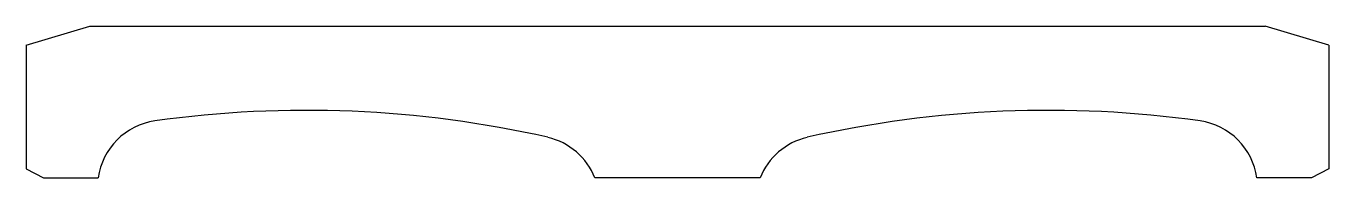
# Model space of a CAD drawing. Header units: millimetres. Extents: x -69 to 69, y 2 to 18.
import ezdxf

# ---------------------------------------------------------------- set-up
doc = ezdxf.new("R2010")
doc.units = ezdxf.units.MM

msp = doc.modelspace()

# ---------------------------------------------------------------- linework, layer by layer
at = {"color": 7, "linetype": 'Continuous', "lineweight": 25}
for p, q in [((-68.58, 15.97), (-61.85, 18)), ((-61.85, 18), (61.85, 18)), ((68.58, 15.97), (61.85, 18)), ((-68.58, 15.97), (-68.58, 2.97)), ((68.58, 15.97), (68.58, 2.97)), ((-68.58, 2.97), (-66.73, 2)), ((68.58, 2.97), (66.73, 2)), ((-66.73, 2), (-60.98, 2)), ((8.69, 2), (-8.69, 2)), ((66.73, 2), (60.98, 2))]:
    msp.add_line(p, q, dxfattribs=at)
for centre, radius, start, end in [((-39.06, -105.87), 114.99, 77.237, 97.9719), ((39.06, -105.87), 114.99, 82.0281, 102.763), ((-54.04, 1.07), 7, 97.9719, 172.3546), ((54.04, 1.07), 7, 7.6454, 82.0281), ((-15.21, -0.56), 7, 21.4152, 77.237), ((15.21, -0.56), 7, 102.763, 158.5848)]:
    msp.add_arc(centre, radius, start, end, dxfattribs=at)

doc.saveas('drawing.dxf')
